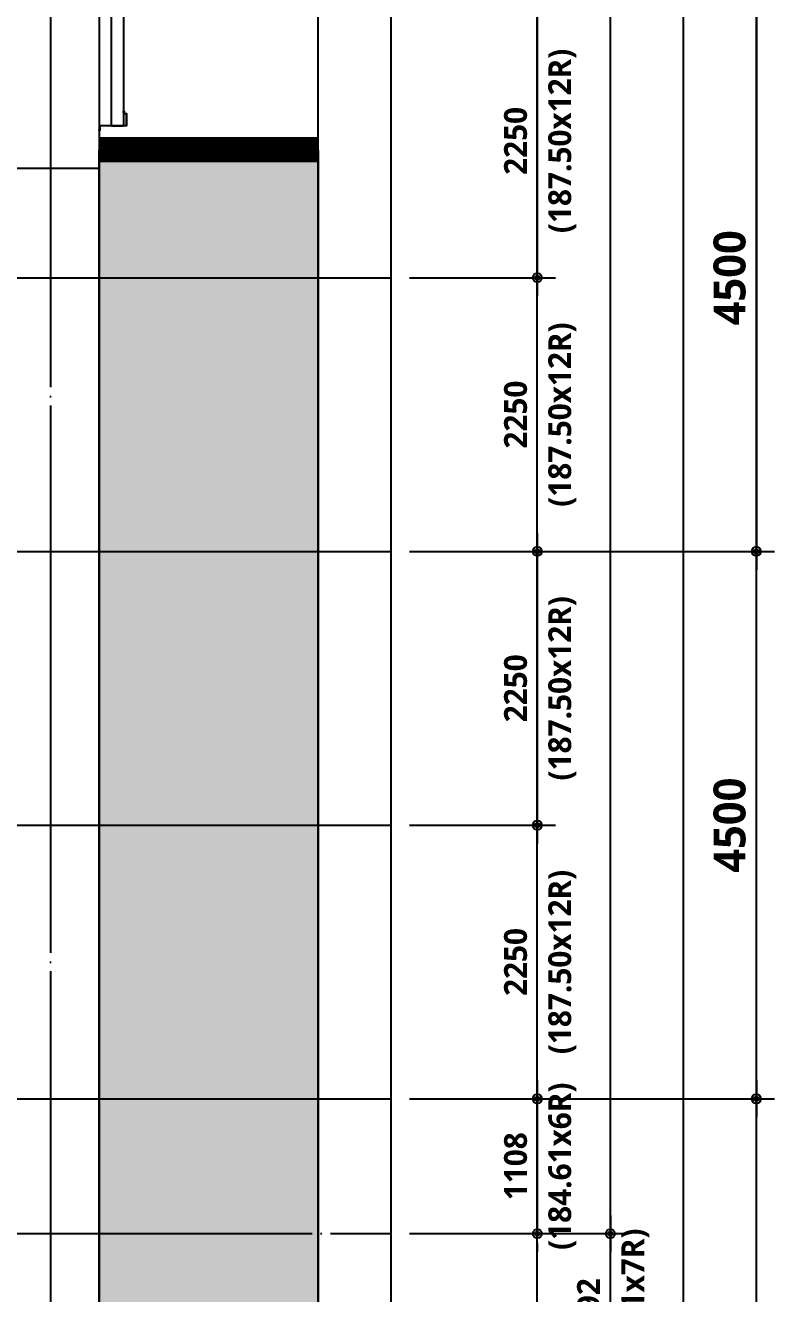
# Model space of a CAD drawing. Header units: millimetres. Extents: x 0 to 356400, y 0 to 68257.
# Drawn here: x 250968 to 257125, y 21099 to 31525 of the extents above; entities that cross this region are included whole.
import ezdxf

# ---------------------------------------------------------------- set-up
doc = ezdxf.new("R2010")
doc.units = ezdxf.units.MM
doc.header["$LTSCALE"] = 75
doc.linetypes.add('CEN', pattern=[62, 60, -1, 0, -1])
doc.layers.get('Defpoints').update_dxf_attribs({"color": 161})
for name, color, linetype in [('8', 8, 'Continuous'), ('A-CEN', 1, 'CEN'), ('A-FIN-TYP1', 6, 'Continuous'), ('A-FLOR-GW', 6, 'Continuous'), ('A-ST-AXIS-CEN', 252, 'CEN'), ('A-ST-AXIS-DIM', 7, 'Continuous'), ('A-ST-CONC', 2, 'Continuous'), ('주단면도-1$0$A-CONC-LIN1', 2, 'Continuous')]:
    doc.layers.add(name, color=color, linetype=linetype)
doc.layers.add('G(그리드1)', color=185, linetype='Continuous', plot=False)
doc.layers.add('G(그리드2)', color=235, linetype='Continuous', plot=False)
doc.styles.add('SH_대대리576', font='')
doc.styles.add('SH_진천_나눔', font='NanumGothicBold.ttf')
doc.styles.get('SH_대대리576').set_extended_font_data('NanumGothic', bold=True)
doc.dimstyles.new('SHP 75', dxfattribs={"dimscale": 75, "dimtxt": 3.5, "dimasz": 1, "dimexe": 2, "dimexo": 2, "dimgap": 1, "dimtad": 1, "dimdec": 0, "dimzin": 0, "dimdsep": 46, "dimtxsty": 'SH_대대리576', "dimblk": 'DIMDOT', "dimcen": 0.09, "dimclrd": 256, "dimclre": 256, "dimclrt": 3, "dimadec": 0, "dimazin": 1, "dimtfac": 1, "dimtdec": 0, "dimtix": 1, "dimtmove": 2, "dimatfit": 0, "dimldrblk": 'DIMDOT', "dimfxl": 1, "dimtfillclr": 3, "dimtolj": 1, "dimtzin": 0, "dimlwd": -1, "dimlwe": -1, "dimarcsym": 0})
doc.dimstyles.new('SHP 75 (in)', dxfattribs={"dimscale": 75, "dimtxt": 2.5, "dimasz": 1, "dimexe": 2, "dimexo": 2, "dimgap": 1, "dimtad": 1, "dimdec": 0, "dimzin": 0, "dimdsep": 46, "dimtxsty": 'SH_대대리576', "dimblk": 'DIMDOT', "dimblk1": 'NONE', "dimblk2": 'DIMDOT', "dimcen": 0.09, "dimclrd": 256, "dimclre": 256, "dimclrt": 3, "dimadec": 0, "dimazin": 1, "dimtfac": 1, "dimtdec": 0, "dimtix": 1, "dimtmove": 2, "dimatfit": 0, "dimldrblk": 'DIMDOT', "dimfxl": 1, "dimtfillclr": 3, "dimtolj": 1, "dimtzin": 0, "dimlwd": -1, "dimlwe": -1, "dimarcsym": 0})

# ---------------------------------------------------------------- blocks, each defined once
blk = doc.blocks.new('DIMDOT')
at = {"color": 0}
blk.add_line((-2, 0), (2, 0), dxfattribs=at)
for radius in [0.5, 0.25]:
    blk.add_circle((0, 0), radius, dxfattribs=at)
blk = doc.blocks.new('*D4397')
at = {"layer": 'A-ST-AXIS-DIM'}
for p, q in [((254125, 27200), (257125, 27200)), ((256975, 22775), (256975, 27125)), ((254125, 22700), (257125, 22700))]:
    blk.add_line(p, q, dxfattribs=at)
at = {"layer": 'Defpoints', "color": 0}
for p in [(253975, 27200), (256975, 27200), (253975, 22700)]:
    blk.add_point(p, dxfattribs=at)
at = {"layer": 'A-ST-AXIS-DIM', "linetype": 'ByBlock', "xscale": 75, "yscale": 75, "zscale": 75}
for p, rotation in [((256975, 27200), 90), ((256975, 22700), 270)]:
    blk.add_blockref('DIMDOT', p, dxfattribs=dict(at, rotation=rotation))
at = {"layer": 'A-ST-AXIS-DIM', "color": 3, "insert": (256756, 24950), "char_height": 262.5, "attachment_point": 5, "rotation": 90, "style": 'SH_진천_나눔'}
blk.add_mtext('\\A1;4500', dxfattribs=at)
blk = doc.blocks.new('*D4398')
at = {"layer": 'A-ST-AXIS-DIM'}
for p, q in [((254125, 31700), (257125, 31700)), ((256975, 31625), (256975, 27275)), ((254125, 27200), (257125, 27200))]:
    blk.add_line(p, q, dxfattribs=at)
at = {"layer": 'Defpoints', "color": 0}
for p in [(253975, 31700), (253975, 27200), (256975, 27200)]:
    blk.add_point(p, dxfattribs=at)
at = {"layer": 'A-ST-AXIS-DIM', "linetype": 'ByBlock', "xscale": 75, "yscale": 75, "zscale": 75}
for p, rotation in [((256975, 31700), 90), ((256975, 27200), 270)]:
    blk.add_blockref('DIMDOT', p, dxfattribs=dict(at, rotation=rotation))
at = {"layer": 'A-ST-AXIS-DIM', "color": 3, "insert": (256756, 29450), "char_height": 262.5, "attachment_point": 5, "rotation": 90, "style": 'SH_진천_나눔'}
blk.add_mtext('\\A1;4500', dxfattribs=at)
blk = doc.blocks.new('*D4399')
at = {"layer": 'A-ST-AXIS-DIM'}
for p, q in [((254125, 24950), (255325, 24950)), ((255175, 22775), (255175, 24875)), ((254125, 22700), (255325, 22700))]:
    blk.add_line(p, q, dxfattribs=at)
at = {"layer": 'Defpoints', "color": 0}
for p in [(253975, 24950), (255175, 24950), (253975, 22700)]:
    blk.add_point(p, dxfattribs=at)
at = {"layer": 'A-ST-AXIS-DIM', "linetype": 'ByBlock', "xscale": 75, "yscale": 75, "zscale": 75}
for p, rotation in [((255175, 24950), 90), ((255175, 22700), 270)]:
    blk.add_blockref('DIMDOT', p, dxfattribs=dict(at, rotation=rotation))
at = {"layer": 'A-ST-AXIS-DIM', "color": 3, "char_height": 187.5, "attachment_point": 5, "rotation": 90, "style": 'SH_대대리576'}
for s, insert in [('\\A1;(187.50x12R)', (255380, 23825)), ('\\A1;2250', (254997, 23825))]:
    blk.add_mtext(s, dxfattribs=dict(at, insert=insert))
blk = doc.blocks.new('_None')
blk = doc.blocks.new('*D4400')
at = {"layer": 'A-ST-AXIS-DIM'}
for p, q in [((254125, 27200), (255325, 27200)), ((255175, 27125), (255175, 25025)), ((254125, 24950), (255325, 24950))]:
    blk.add_line(p, q, dxfattribs=at)
at = {"layer": 'Defpoints', "color": 0}
for p in [(253975, 27200), (253975, 24950), (255175, 24950)]:
    blk.add_point(p, dxfattribs=at)
at = {"layer": 'A-ST-AXIS-DIM', "linetype": 'ByBlock', "xscale": 75, "yscale": 75, "zscale": 75}
for p, rotation in [((255175, 27200), 90), ((255175, 24950), 270)]:
    blk.add_blockref('DIMDOT', p, dxfattribs=dict(at, rotation=rotation))
at = {"layer": 'A-ST-AXIS-DIM', "color": 3, "char_height": 187.5, "attachment_point": 5, "rotation": 90, "style": 'SH_대대리576'}
for s, insert in [('\\A1;(187.50x12R)', (255380, 26075)), ('\\A1;2250', (254997, 26075))]:
    blk.add_mtext(s, dxfattribs=dict(at, insert=insert))
blk = doc.blocks.new('*D4401')
at = {"layer": 'A-ST-AXIS-DIM'}
for p, q in [((254125, 29450), (255325, 29450)), ((255175, 27275), (255175, 29375)), ((254125, 27200), (255325, 27200))]:
    blk.add_line(p, q, dxfattribs=at)
at = {"layer": 'Defpoints', "color": 0}
for p in [(253975, 29450), (255175, 29450), (253975, 27200)]:
    blk.add_point(p, dxfattribs=at)
at = {"layer": 'A-ST-AXIS-DIM', "linetype": 'ByBlock', "xscale": 75, "yscale": 75, "zscale": 75}
for p, rotation in [((255175, 29450), 90), ((255175, 27200), 270)]:
    blk.add_blockref('DIMDOT', p, dxfattribs=dict(at, rotation=rotation))
at = {"layer": 'A-ST-AXIS-DIM', "color": 3, "char_height": 187.5, "attachment_point": 5, "rotation": 90, "style": 'SH_대대리576'}
for s, insert in [('\\A1;(187.50x12R)', (255380, 28325)), ('\\A1;2250', (254997, 28325))]:
    blk.add_mtext(s, dxfattribs=dict(at, insert=insert))
blk = doc.blocks.new('*D4402')
at = {"layer": 'A-ST-AXIS-DIM'}
for p, q in [((254125, 31700), (255325, 31700)), ((255175, 31625), (255175, 29525)), ((254125, 29450), (255325, 29450))]:
    blk.add_line(p, q, dxfattribs=at)
at = {"layer": 'Defpoints', "color": 0}
for p in [(253975, 31700), (253975, 29450), (255175, 29450)]:
    blk.add_point(p, dxfattribs=at)
at = {"layer": 'A-ST-AXIS-DIM', "linetype": 'ByBlock', "xscale": 75, "yscale": 75, "zscale": 75}
for p, rotation in [((255175, 31700), 90), ((255175, 29450), 270)]:
    blk.add_blockref('DIMDOT', p, dxfattribs=dict(at, rotation=rotation))
at = {"layer": 'A-ST-AXIS-DIM', "color": 3, "char_height": 187.5, "attachment_point": 5, "rotation": 90, "style": 'SH_대대리576'}
for s, insert in [('\\A1;(187.50x12R)', (255380, 30575)), ('\\A1;2250', (254997, 30575))]:
    blk.add_mtext(s, dxfattribs=dict(at, insert=insert))
blk = doc.blocks.new('*D4449')
at = {"layer": 'A-ST-AXIS-DIM'}
for p, q in [((254125, 22700), (257125, 22700)), ((256975, 17975), (256975, 22625)), ((254125, 17900), (257125, 17900))]:
    blk.add_line(p, q, dxfattribs=at)
at = {"layer": 'Defpoints', "color": 0}
for p in [(253975, 22700), (256975, 22700), (253975, 17900)]:
    blk.add_point(p, dxfattribs=at)
at = {"layer": 'A-ST-AXIS-DIM', "linetype": 'ByBlock', "xscale": 75, "yscale": 75, "zscale": 75}
for p, rotation in [((256975, 22700), 90), ((256975, 17900), 270)]:
    blk.add_blockref('DIMDOT', p, dxfattribs=dict(at, rotation=rotation))
at = {"layer": 'A-ST-AXIS-DIM', "color": 3, "insert": (256755.14027, 20300), "char_height": 262.5, "attachment_point": 5, "rotation": 90, "style": 'SH_진천_나눔'}
blk.add_mtext('\\A1;4800', dxfattribs=at)
blk = doc.blocks.new('*D9167')
at = {"layer": 'A-ST-AXIS-DIM'}
for p, q in [((255775, 21667), (255775, 21742)), ((254125, 21592), (255925, 21592)), ((255775, 20300), (255775, 21592)), ((254125, 20300), (255925, 20300)), ((255775, 20225), (255775, 20150))]:
    blk.add_line(p, q, dxfattribs=at)
at = {"layer": 'Defpoints', "color": 0}
for p in [(253975, 21592), (255775, 21592), (253975, 20300)]:
    blk.add_point(p, dxfattribs=at)
at = {"layer": 'A-ST-AXIS-DIM', "linetype": 'ByBlock', "xscale": 75, "yscale": 75, "zscale": 75}
for p, rotation in [((255775, 21592), 270), ((255775, 20300), 90)]:
    blk.add_blockref('DIMDOT', p, dxfattribs=dict(at, rotation=rotation))
at = {"layer": 'A-ST-AXIS-DIM', "color": 3, "char_height": 187.5, "attachment_point": 5, "rotation": 90, "style": 'SH_대대리576'}
for s, insert in [('\\A1;(184.61x7R)', (255980, 20946)), ('\\A1;1292', (255597, 20946))]:
    blk.add_mtext(s, dxfattribs=dict(at, insert=insert))
blk = doc.blocks.new('*D9168')
at = {"layer": 'A-ST-AXIS-DIM'}
for p, q in [((255175, 22775), (255175, 22850)), ((254125, 22700), (255325, 22700)), ((255175, 22700), (255175, 21592)), ((254125, 21592), (255325, 21592)), ((255175, 21517), (255175, 21442))]:
    blk.add_line(p, q, dxfattribs=at)
at = {"layer": 'Defpoints', "color": 0}
for p in [(253975, 22700), (253975, 21592), (255175, 21592)]:
    blk.add_point(p, dxfattribs=at)
at = {"layer": 'A-ST-AXIS-DIM', "linetype": 'ByBlock', "xscale": 75, "yscale": 75, "zscale": 75}
for p, rotation in [((255175, 22700), 270), ((255175, 21592), 90)]:
    blk.add_blockref('DIMDOT', p, dxfattribs=dict(at, rotation=rotation))
at = {"layer": 'A-ST-AXIS-DIM', "color": 3, "char_height": 187.5, "attachment_point": 5, "rotation": 90, "style": 'SH_대대리576'}
for s, insert in [('\\A1;(184.61x6R)', (255380, 22146)), ('\\A1;1108', (254997, 22146))]:
    blk.add_mtext(s, dxfattribs=dict(at, insert=insert))

msp = doc.modelspace()

# ---------------------------------------------------------------- hatches: boundary and pattern name
at = {"layer": '8', "transparency": 33554687}
h = msp.add_hatch(color=256, dxfattribs=at)
h.dxf.hatch_style = 1
h.paths.add_polyline_path([(236675, 10890), (242217.8, 10890), (242537.8, 11210), (251635, 11210), (251635, 11470), (251575, 11470), (251575, 30500), (253375, 30500), (253375, 9800), (236675, 9800)])

# ---------------------------------------------------------------- linework, layer by layer
at = {"layer": '8'}
msp.add_lwpolyline([(236675, 10890), (242217.8, 10890), (242537.8, 11210), (251635, 11210), (251635, 11470), (251635, 11470), (251575, 11470), (251575, 30500), (253375, 30500), (253375, 9800), (236675, 9800)], close=True, dxfattribs=at)
at = {"layer": 'A-CEN'}
for p, q in [((250475, 29450), (253975, 29450)), ((236075, 27200), (253975, 27200)), ((250475, 24950), (253975, 24950)), ((236075, 22700), (253975, 22700)), ((248825, 21592.3), (253975, 21592.3))]:
    msp.add_line(p, q, dxfattribs=at)
at = {"layer": 'A-FIN-TYP1'}
msp.add_line((251575, 30600), (253375, 30600), dxfattribs=at)
at = {"layer": 'A-FLOR-GW'}
for p, q in [((251775, 53200), (251775, 30700)), ((251675, 30700), (251675, 53100)), ((251675, 30700), (251775, 30700))]:
    msp.add_line(p, q, dxfattribs=at)
msp.add_lwpolyline([(251578, 30702), (251798, 30702), (251798, 30797.9), (251778, 30797.9), (251778, 30817.9), (251777, 30817.9), (251777, 30809.9), (251775, 30809.9), (251775, 30819.9), (251780, 30819.9), (251780, 30799.9), (251800, 30799.9), (251800, 30700), (251580, 30700), (251580, 30660.2), (251575, 30660.2), (251575, 30670.2), (251577, 30670.2), (251577, 30662.2), (251578, 30662.2)], close=True, dxfattribs=at)
at = {"layer": 'A-ST-AXIS-CEN'}
msp.add_line((251175, 56300), (251175, 9200), dxfattribs=at)
at = {"layer": 'A-ST-CONC'}
for p, q in [((251575, 31650), (251575, 11470)), ((250475, 30350), (251575, 30350))]:
    msp.add_line(p, q, dxfattribs=at)
at = {"layer": 'G(그리드1)'}
for points in [[(256975, 59300), (230375, 59300), (230375, 6800), (256975, 6800)], [(256975, 59300), (233075, 59300), (233075, 6800), (256975, 6800)], [(256375, 58700), (233675, 58700), (233675, 7400), (256375, 7400)], [(255775, 58100), (234275, 58100), (234275, 8000), (255775, 8000)], [(255175, 57500), (234875, 57500), (234875, 8600), (255175, 8600)], [(253975, 56300), (236075, 56300), (236075, 9200), (253975, 9200)]]:
    msp.add_lwpolyline(points, close=True, dxfattribs=at)
msp.add_lwpolyline([(233675, 51700), (233675, 7400), (256375, 7400), (256375, 51700)], dxfattribs=at)
at = {"layer": 'G(그리드2)'}
msp.add_lwpolyline([(253375, 55700), (236675, 55700), (236675, 9800), (253375, 9800)], close=True, dxfattribs=at)
at = {"layer": '주단면도-1$0$A-CONC-LIN1', "color": 2, "const_width": 200}
msp.add_lwpolyline([(253375, 30500), (251575, 30500)], dxfattribs=at)

# ---------------------------------------------------------------- dimensions: what is measured, and where the dimension line sits
at = {"layer": 'A-ST-AXIS-DIM'}
for base, p1, p2, angle, picture, middle in [((256975, 27200), (253975, 31700), (253975, 27200), 90, '*D4398', (256755.7, 29450)), ((256975, 27200), (253975, 22700), (253975, 27200), 270, '*D4397', (256755.7, 24950)), ((256975, 22700), (253975, 17900), (253975, 22700), 270, '*D4449', (256755.1, 20300))]:
    dim = msp.add_linear_dim(base=base, p1=p1, p2=p2, angle=angle, dimstyle='SHP 75', override={"dimtxsty": 'SH_진천_나눔', "dimldrblk": 'DIMDOT'}, dxfattribs=at)
    dim.commit()
    dim.dimension.update_dxf_attribs({"geometry": picture, "text_midpoint": middle})
for base, p1, p2, angle, text, picture, middle in [((255175, 29450), (253975, 31700), (253975, 29450), 90, '<>\\X(187.50x12R)', '*D4402', (255175, 30575)), ((255175, 29450), (253975, 27200), (253975, 29450), 270, '<>\\X(187.50x12R)', '*D4401', (255175, 28325)), ((255175, 24950), (253975, 27200), (253975, 24950), 90, '<>\\X(187.50x12R)', '*D4400', (255175, 26075)), ((255175, 24950), (253975, 22700), (253975, 24950), 270, '<>\\X(187.50x12R)', '*D4399', (255175, 23825)), ((255175, 21592.3), (253975, 22700), (253975, 21592.3), 90, '<>\\X(184.61x6R)', '*D9168', (255175, 22146.2)), ((255775, 21592.3), (253975, 20300), (253975, 21592.3), 270, '<>\\X(184.61x7R)', '*D9167', (255775, 20946.2))]:
    dim = msp.add_linear_dim(base=base, p1=p1, p2=p2, angle=angle, text=text, dimstyle='SHP 75 (in)', override={"dimtxsty": 'SH_대대리576', "dimldrblk": 'DIMDOT'}, dxfattribs=at)
    dim.commit()
    dim.dimension.update_dxf_attribs({"geometry": picture, "text_midpoint": middle})

doc.saveas('drawing.dxf')
